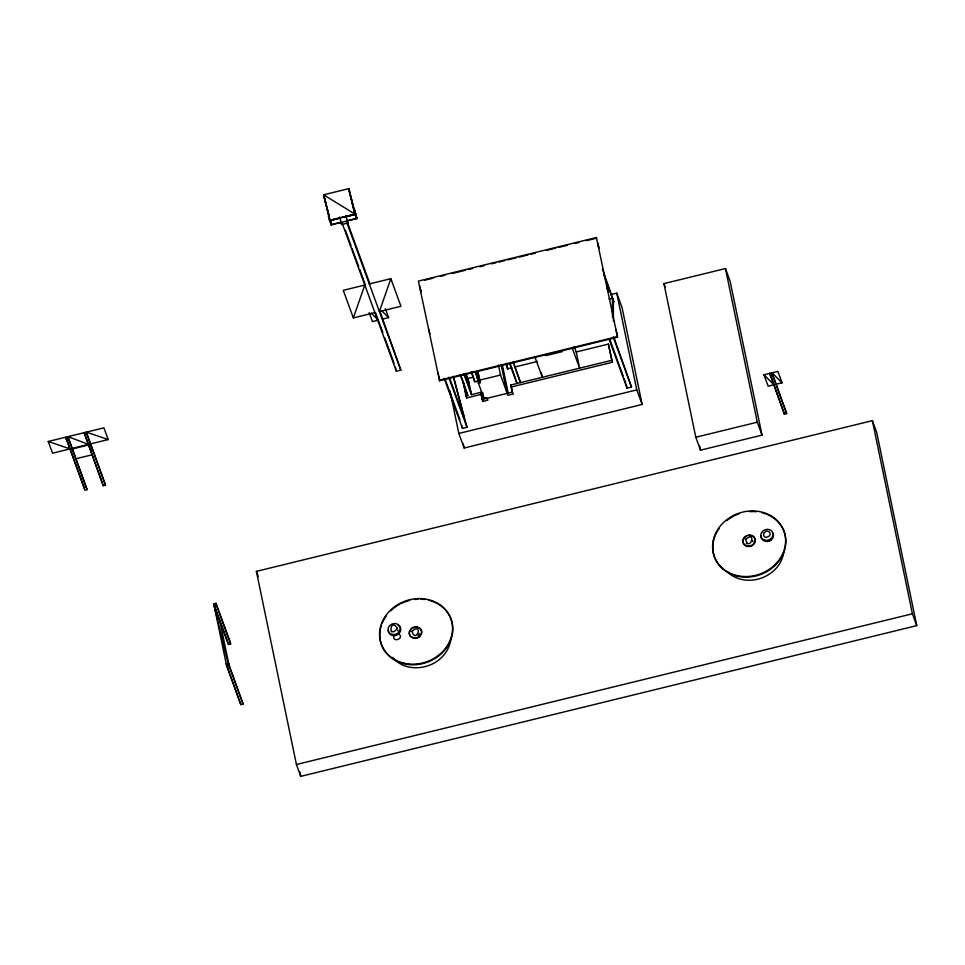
<?xml version="1.0" encoding="UTF-8"?>
<svg xmlns="http://www.w3.org/2000/svg" width="965" height="965" viewBox="0 0 965 965"><rect width="100%" height="100%" fill="white"/><g stroke="black" fill="none" stroke-linecap="round" stroke-linejoin="round"><path stroke-width="1.45" d="M397.797 630.893L397.99 630.097M393.768 636.031C392.212 643.112 404.769 638.468 398.955 634.114M419.027 634.234L419.22 633.438M353.347 317.907L364.806 285.049L343.263 290.332L353.347 317.907L374.903 312.636M390.849 278.68L379.39 311.538L400.945 306.267L390.849 278.68L369.293 283.951M409.751 631.436L410.487 630.097M411.416 628.505L409.594 631.001A6.26 5.44 -20.1 0 0 410.692 636.345L413.322 637.744A6.26 5.44 -20.1 0 0 419.389 636.273L421.21 633.776A6.26 5.44 -20.1 0 0 420.101 628.432L417.483 627.021A6.26 5.44 -20.1 0 0 411.404 628.505M418.014 635.621L418.617 634.982M419.558 636.695L421.367 634.198A6.26 5.44 -20.1 0 0 420.257 628.866L417.64 627.455A6.26 5.44 -20.1 0 0 412.911 628.046M330.042 220.309L323.613 194.821L328.944 215.858L323.613 194.821L348.799 188.633L353.974 209.731L348.799 188.633M328.944 215.858L323.613 194.821L355.072 214.182L329.921 220.358L354.831 214.278L354.396 209.538L357.014 218.548L331.092 224.893L328.474 215.883L331.465 224.568L341.188 222.191M329.355 220.153L328.92 215.774M357.014 218.548L355.277 213.808L354.831 214.278L348.642 188.706L356.483 218.44L346.761 220.828M340.307 217.921L330.573 220.297L331.465 224.568M345.868 216.558L355.603 214.182L356.483 218.44M340.283 218.162L330.211 220.623L331.092 224.893M346.049 216.751L356.133 214.29M339.728 216.98L341.646 224.568L347.81 223.06L347.243 220.346M596.406 237.535L617.54 337.207L439.558 380.765L418.424 281.092L596.406 237.535L596.635 238.138L586.418 240.635M424.479 280.26L433.237 278.113M440.535 276.328L444.913 275.254M452.199 273.481L465.335 270.26M468.254 269.549L472.621 268.475M479.919 266.69L484.297 265.616M491.595 263.831L495.974 262.769M498.881 262.046L504.719 260.622M507.638 259.911L516.396 257.764M519.315 257.052L528.06 254.917M530.979 254.193L535.358 253.132M547.034 250.273L555.78 248.126M558.699 247.414L567.456 245.267M574.742 243.482L579.121 242.42M382.852 332.635L378.28 320.163L372.442 321.586L369.173 312.636M382.767 319.065L388.606 317.63L385.337 308.679M610.917 294.566L616.756 293.131L622.075 307.69L642.135 404.456L464.153 448.013L458.821 433.454L450.016 390.934M663.944 283.613L725.451 268.56L730.179 281.491L762.024 435.119L700.518 450.173L695.789 437.242L663.944 283.613L665.355 287.486M609.12 299.102L612.486 298.269L612.51 317.34M48.25 441.475L70.047 448.906L52.544 453.2L48.25 441.475L103.918 427.845L108.213 439.57L90.698 443.852M66.175 439.159L68.418 438.617L87.091 489.653L84.848 490.208L65.765 437.193L84.438 488.23M84.582 434.66L86.826 434.105L105.499 485.154L103.255 485.697L84.172 432.682L103.255 485.697M72.291 448.363L88.454 444.407L68.008 436.638L68.418 438.617M71.362 449.171L89.769 444.66M342.093 222.975L396.35 371.236L400.837 370.138L379.969 311.393M76.09 458.713L92.242 454.768M545.683 355.687L562.293 351.622M468.013 378.461L473.381 377.146M511.667 367.774L507.361 368.835L506.203 363.238M514.55 367.074L537.541 361.453M574.247 346.507L576.25 351.972L608.384 344.107L612.449 362.249L511.426 386.965L510.714 385.023L611.738 360.307L612.449 362.249M477.639 371.597L479.424 380.198L500.521 375.035L506.963 392.622L508.181 393.117L502.246 364.444M471.173 371.899L474.792 381.79L478.375 380.91L475.275 372.43M475.986 371.634L478.363 383.093L480.317 382.623L477.928 371.151M462.959 381.247L466.011 395.964L467.808 395.529L461.149 375.94M463.695 373.588L471.403 394.649L480.751 392.357L482.934 401.404L487.88 400.198L487.168 398.256M466.011 395.964L466.722 397.906L481.463 394.299M478.363 383.093L483.875 398.159L485.829 397.689L486.131 398.509M480.751 392.357L482.223 399.474L512.186 392.14L512.898 394.07L507.964 395.288L507.228 393.346M444.177 378.364L462.5 428.4L466.988 427.302L453.429 376.326M608.987 338.884L627.009 388.147L631.496 387.049L613.933 337.34M458.821 433.454L636.803 389.896L642.135 404.456M763.954 374.782L773.978 384.782L768.14 386.205L763.954 374.782L777.874 371.38L782.06 382.803L776.222 384.227M770.203 375.337L772.446 374.782L786.644 413.575L784.4 414.118L769.793 373.358L784.4 414.118M695.789 437.242L757.296 422.2L762.024 435.119M256.388 571.377L872.384 420.644L876.715 432.489L916.75 625.622L300.754 776.367L296.424 764.509L256.388 571.377L258.318 576.648M240.828 704.619L226.22 663.848L228.464 663.305L243.071 704.064L240.828 704.619L226.63 665.826L213.772 603.825L216.015 603.27L230.213 642.063L230.623 644.029L228.379 644.584L214.182 605.791L216.425 605.248L230.623 644.029M226.63 665.826L228.874 665.283L243.071 704.064M296.424 764.509L912.408 613.776L916.75 625.622M86.826 434.105L86.416 432.139L108.213 439.57M413.478 638.179L410.861 636.767A6.26 5.44 -20.1 0 1 409.739 631.436M772.446 374.782L772.036 372.804L782.06 382.803M381.573 310.573L388.606 317.63M371.248 313.106L378.28 320.163M746.271 543.211L746.753 543.85M392.767 657.334C403.973 671.435 426.566 670.337 439.606 659.3A32.412 28.154 -20.1 0 0 450.764 638.926M617.54 337.207L617.311 336.616L439.328 380.174L439.558 380.765M772.036 372.804L786.644 413.575M597.492 242.227L599.108 248.331L598.312 246.184M602.425 269.054L613.897 302.129L603.607 274M606.623 285.495L608.227 291.611L607.443 289.452M615.839 329.174L617.443 335.277L616.659 333.13M613.185 337.002L631.496 387.049M609.952 339.837L623.149 375.88M624.162 378.654L625.682 382.816M572.1 347.653L579.603 368.172L576.25 351.972M534.827 356.773L542.342 377.291L541.425 372.876M513.332 361.682L520.497 382.635L513.308 362.973M510.244 363.926L515.744 378.98M509.713 363.853L516.902 383.515M479.424 380.198L480.317 382.623M475.661 372.092L477.205 376.338M482.223 399.474L482.934 401.404M471.668 371.887L474.792 381.79M466.3 374.384L468.375 380.029L471.403 394.649M465.407 373.31L469.026 383.189M464.237 373.696L470.751 391.488M460.1 374.468L467.808 395.529M419.51 285.785L420.306 287.944M420.33 289.729L421.114 291.888L420.571 289.259M449.666 378.256L464.418 418.581L453.273 376.688M448.677 377.267L466.988 427.302M428.641 329.053L429.98 333.842M445.685 380.741L459.931 419.679M437.857 372.731L438.641 374.89M438.677 376.676L439.461 378.835L438.918 376.205M353.95 209.658L355.603 214.182M347.81 223.06L345.892 215.472M346.785 220.732L369.848 283.746M346.58 221.878L400.837 370.138M345.373 230.225L351.007 245.629M352.032 248.427L358.691 266.642M359.716 269.44L365.361 284.844M375.469 312.491L377.81 318.884M384.878 338.184L394.01 363.13M328.474 215.883L329.342 218.259M391.187 630.941L391.452 631.689M213.772 603.825L227.969 642.606M86.416 432.139L105.499 485.154M90.517 443.96L92.58 450.691M68.008 436.638L87.091 489.653M214.182 605.791L228.548 665.283M872.384 420.644L912.408 613.776M725.451 268.56L757.296 422.2M699.613 445.782L700.518 450.173M616.756 293.131L636.803 389.896M626.188 384.203L627.009 388.147M608.384 344.107L611.738 360.307M516.251 380.355L516.685 382.454M506.613 363.769L507.783 369.378M511.426 386.965L512.898 394.07M510.714 385.023L512.186 392.14M501.716 365.18L507.071 390.982M501.281 364.673L506.963 392.622M498.447 364.999L500.521 375.035M482.681 392.429L483.875 398.159M476.529 371.959L477.132 374.915M463.369 381.718L466.722 397.906M461.945 425.77L462.5 428.4M463.236 443.611L464.153 448.013M395.529 367.279L396.35 371.236M354.396 209.538L355.277 213.808M341.079 221.853L341.646 224.568M299.838 771.94L300.754 776.367M220.02 621.737L229.646 668.19M216.015 603.27L216.425 605.248M228.464 663.305L228.874 665.283M752.76 540.822L752.797 541.618M613.39 300.754L613.414 321.297M428.581 600.23A37.056 32.183 -20.1 0 1 450.848 639.711A37.056 32.183 -20.1 0 1 404.998 663.968A37.056 32.183 -20.1 0 1 381.416 625.187M381.911 623.8A37.056 32.183 -20.1 0 1 386.265 615.863M390.656 610.833A37.056 32.183 -20.1 0 1 399.45 604.38M400.668 603.74A37.056 32.183 -20.1 0 1 409.739 600.399M415.179 599.434A37.056 32.183 -20.1 0 1 417.905 599.229M420.619 599.205A37.056 32.183 -20.1 0 1 424.66 599.518M419.546 636.707A6.26 5.44 -20.1 0 1 413.478 638.191M398.075 625.296A6.26 5.44 -20.1 0 1 400.366 631.508L398.557 633.993A6.26 5.44 -20.1 0 1 391.742 635.26A6.26 5.44 -20.1 0 1 388.413 630.181M783.821 551.292A32.424 28.166 -20.1 0 1 761.759 577.975A32.424 28.166 -20.1 0 1 727.61 572.052M771.397 539.073A3.462 3.004 -20.1 0 1 770.384 540.472L767.887 541.401A3.51 3.052 -20.1 0 1 766.21 540.991M772.869 533.126A6.26 5.44 -20.1 0 1 770.637 540.303A6.26 5.44 -20.1 0 1 762.591 539.893A6.26 5.44 -20.1 0 1 761.156 535.985M748.032 535.659A6.26 5.428 -20.1 0 1 754.316 537.589A6.26 5.428 -20.1 0 1 754.208 543.717L753.134 544.875A6.26 5.428 -20.1 0 1 747.067 546.359L745.631 545.816A6.26 5.428 -20.1 0 1 746.5 536.226M761.614 512.596A37.056 32.183 -20.1 0 1 782.506 555.285A37.056 32.183 -20.1 0 1 731.253 574.211A37.056 32.183 -20.1 0 1 719.299 528.229M726.754 520.533A37.056 32.183 -20.1 0 1 733.714 516.106M734.944 515.503A37.056 32.183 -20.1 0 1 738.804 513.935M749.588 511.667A37.056 32.183 -20.1 0 1 756.355 511.727M397.351 628.372C388.159 640.35 389.872 616.466 397.351 628.372M745.583 539.363C749.286 552.873 757.646 529.713 745.583 539.363M763.436 533.44L764.051 536.419A3.51 3.052 -20.1 0 0 766.391 537.3L768.888 536.371A3.462 3.004 -20.1 0 0 767.826 531.245A3.51 3.052 -20.1 0 0 766.065 531.196L763.436 533.44M412.007 631.182C415.722 644.692 424.057 621.52 412.007 631.182M399.968 630.422L398.159 632.919A6.26 5.44 -20.1 0 1 388.388 631.436A6.26 5.44 -20.1 0 1 394.13 623.535A6.26 5.44 -20.1 0 1 399.968 630.422M754.051 543.295L752.977 544.453A6.26 5.428 -20.1 0 1 746.91 545.925L745.475 545.394A6.26 5.428 -20.1 0 1 743.906 537.843A6.26 5.428 -20.1 0 1 752.483 535.744A6.26 5.428 -20.1 0 1 754.051 543.295M403.78 663.136A37.056 32.183 -20.1 0 0 451.982 622.582A37.056 32.183 -20.1 0 0 392.441 608.408A37.056 32.183 -20.1 0 0 403.78 663.136M764.823 540.231A6.26 5.44 -20.1 0 0 772.965 533.38A6.26 5.44 -20.1 0 0 762.905 530.979A6.26 5.44 -20.1 0 0 764.823 540.231M736.814 575.502A37.056 32.183 -20.1 0 0 785.027 534.948A37.056 32.183 -20.1 0 0 725.463 520.774A37.056 32.183 -20.1 0 0 736.814 575.502"/></g></svg>
